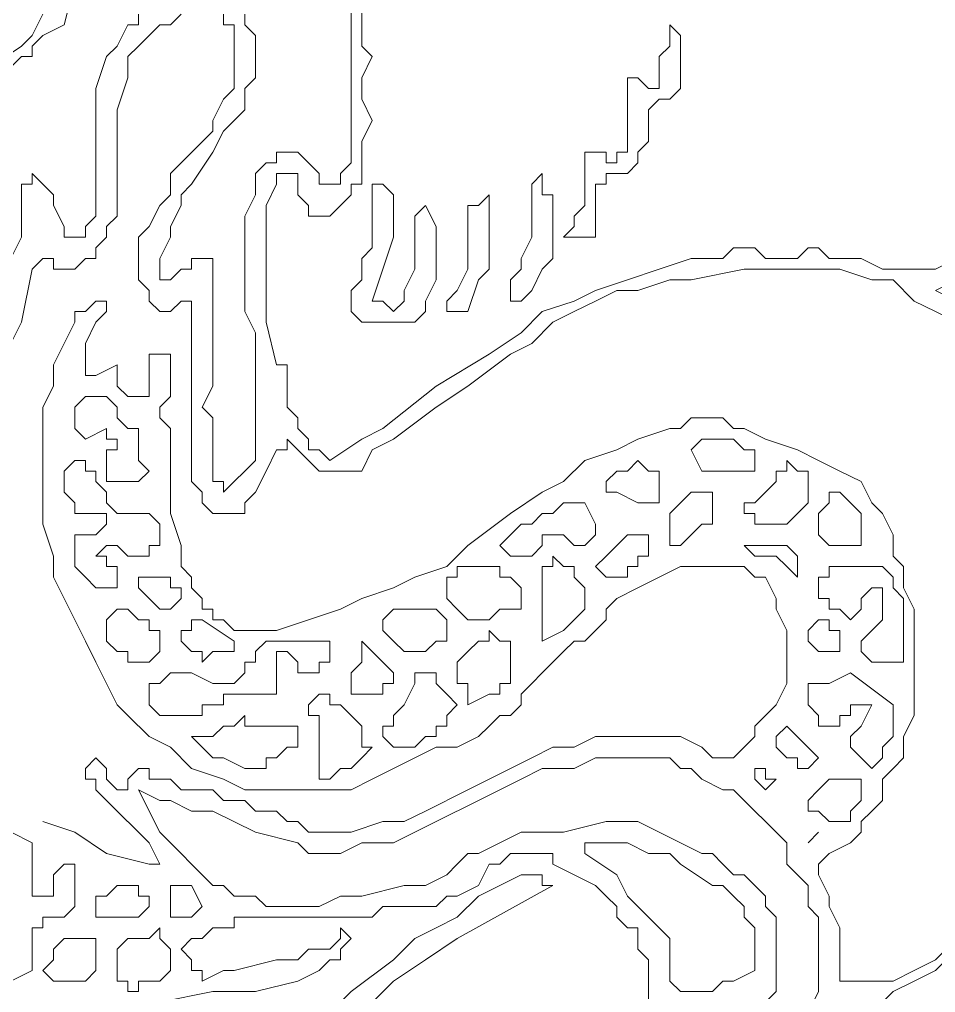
# Model space of a CAD drawing. Extents: x -66030 to 95157, y -13132 to 45879.
# Drawn here: x -13691.7 to -13355, y 14213.5 to 14571.2 of the extents above; entities that cross this region are included whole.
import ezdxf

# ---------------------------------------------------------------- set-up
doc = ezdxf.new("R2010")
doc.units = 0
doc.header["$LTSCALE"] = 100
doc.header["$MEASUREMENT"] = 0
doc.layers.get('0').update_dxf_attribs({"linetype": 'CONTINUOUS'})

msp = doc.modelspace()

# ---------------------------------------------------------------- linework, layer by layer
at = {"lineweight": 0}
for points in [[(-13671.34, 14584.86), (-13675.25, 14569.24), (-13683.06, 14565.33), (-13686.97, 14561.42), (-13686.97, 14557.52), (-13690.87, 14557.52), (-13694.78, 14553.61)], [(-13608.85, 14573.14), (-13608.85, 14569.24), (-13604.94, 14565.33), (-13604.94, 14565.33), (-13604.94, 14557.52), (-13604.94, 14549.71), (-13608.85, 14545.8), (-13608.85, 14537.99), (-13612.75, 14534.08), (-13616.66, 14530.18), (-13620.57, 14522.36), (-13628.38, 14510.65), (-13632.28, 14506.74), (-13632.28, 14502.83), (-13636.19, 14495.02), (-13636.19, 14491.12), (-13640.1, 14483.3), (-13640.1, 14475.49), (-13636.19, 14475.49), (-13636.19, 14475.49), (-13632.28, 14479.4), (-13628.38, 14479.4), (-13628.38, 14483.3), (-13624.47, 14483.3), (-13624.47, 14483.3), (-13620.57, 14483.3), (-13620.57, 14483.3), (-13620.57, 14483.3), (-13620.57, 14479.4), (-13620.57, 14475.49), (-13620.57, 14471.59), (-13620.57, 14463.77), (-13620.57, 14459.87), (-13620.57, 14455.96), (-13620.57, 14444.24), (-13620.57, 14436.43), (-13624.47, 14428.62), (-13620.57, 14424.71), (-13620.57, 14420.81), (-13620.57, 14413), (-13620.57, 14409.09), (-13620.57, 14405.18), (-13620.57, 14401.28), (-13616.66, 14401.28), (-13616.66, 14397.37), (-13616.66, 14397.37), (-13612.75, 14401.28), (-13608.85, 14405.18), (-13604.94, 14409.09), (-13604.94, 14413), (-13604.94, 14420.81), (-13604.94, 14424.71), (-13604.94, 14428.62), (-13604.94, 14432.53), (-13604.94, 14444.24), (-13604.94, 14455.96), (-13608.85, 14463.77), (-13608.85, 14471.59), (-13608.85, 14475.49), (-13608.85, 14487.21), (-13608.85, 14495.02), (-13608.85, 14498.93), (-13604.94, 14506.74), (-13604.94, 14510.65), (-13604.94, 14514.55), (-13601.04, 14518.46), (-13597.13, 14518.46), (-13597.13, 14522.36), (-13593.22, 14522.36), (-13593.22, 14522.36), (-13589.32, 14522.36), (-13589.32, 14522.36), (-13585.41, 14518.46), (-13585.41, 14518.46), (-13581.51, 14514.55), (-13581.51, 14510.65), (-13577.6, 14510.65), (-13577.6, 14510.65), (-13577.6, 14510.65), (-13573.69, 14510.65), (-13573.69, 14510.65), (-13573.69, 14514.55), (-13569.79, 14518.46), (-13569.79, 14530.18), (-13569.79, 14537.99), (-13569.79, 14557.52), (-13569.79, 14565.33), (-13569.79, 14577.05)], [(-13565.88, 14577.05), (-13565.88, 14565.33), (-13565.88, 14561.42), (-13561.98, 14557.52), (-13565.88, 14549.71), (-13565.88, 14541.89), (-13561.98, 14534.08), (-13565.88, 14526.27), (-13565.88, 14518.46), (-13565.88, 14514.55), (-13565.88, 14510.65), (-13569.79, 14510.65), (-13569.79, 14506.74), (-13573.69, 14502.83), (-13577.6, 14498.93), (-13577.6, 14498.93), (-13581.51, 14498.93), (-13581.51, 14498.93), (-13585.41, 14498.93), (-13585.41, 14502.83), (-13585.41, 14502.83), (-13589.32, 14506.74), (-13589.32, 14510.65), (-13589.32, 14510.65), (-13589.32, 14514.55), (-13593.22, 14514.55), (-13593.22, 14514.55), (-13597.13, 14514.55), (-13597.13, 14510.65), (-13601.04, 14502.83), (-13601.04, 14495.02), (-13601.04, 14487.21), (-13601.04, 14479.4), (-13601.04, 14467.68), (-13601.04, 14459.87), (-13597.13, 14444.24), (-13593.22, 14444.24), (-13593.22, 14436.43), (-13593.22, 14428.62), (-13589.32, 14424.71), (-13589.32, 14420.81), (-13585.41, 14416.9), (-13585.41, 14416.9), (-13585.41, 14413), (-13581.51, 14413), (-13577.6, 14409.09), (-13577.6, 14409.09), (-13565.88, 14416.9), (-13558.07, 14420.81), (-13538.54, 14436.43), (-13519.01, 14448.15), (-13507.29, 14455.96), (-13499.48, 14463.77), (-13487.76, 14467.68), (-13479.95, 14471.59), (-13468.23, 14475.49), (-13456.52, 14479.4), (-13444.8, 14483.3), (-13433.08, 14483.3), (-13429.17, 14487.21), (-13421.36, 14487.21), (-13417.46, 14483.3), (-13409.64, 14483.3), (-13405.74, 14483.3), (-13401.83, 14487.21), (-13397.93, 14487.21), (-13394.02, 14483.3), (-13390.11, 14483.3), (-13382.3, 14483.3), (-13374.49, 14479.4), (-13366.68, 14479.4), (-13366.68, 14479.4), (-13362.77, 14479.4), (-13358.87, 14479.4), (-13354.96, 14479.4), (-13339.34, 14487.21)], [(-13702.59, 14553.61), (-13690.87, 14561.42), (-13686.97, 14565.33), (-13683.06, 14573.14)], [(-13632.28, 14573.14), (-13636.19, 14569.24), (-13640.1, 14569.24), (-13640.1, 14569.24), (-13644, 14565.33), (-13644, 14565.33), (-13647.91, 14561.42), (-13651.81, 14557.52), (-13651.81, 14549.71), (-13655.72, 14537.99), (-13655.72, 14522.36), (-13655.72, 14514.55), (-13655.72, 14506.74), (-13655.72, 14502.83), (-13655.72, 14498.93), (-13659.63, 14495.02), (-13659.63, 14491.12), (-13663.53, 14487.21), (-13663.53, 14483.3), (-13667.44, 14483.3), (-13671.34, 14479.4), (-13675.25, 14479.4), (-13675.25, 14479.4), (-13679.16, 14479.4), (-13679.16, 14483.3), (-13683.06, 14483.3), (-13683.06, 14483.3), (-13683.06, 14483.3), (-13686.97, 14479.4), (-13690.87, 14459.87), (-13694.78, 14452.06)], [(-13694.78, 14483.3), (-13690.87, 14491.12), (-13690.87, 14498.93), (-13690.87, 14502.83), (-13690.87, 14510.65), (-13690.87, 14510.65), (-13686.97, 14510.65), (-13686.97, 14514.55), (-13683.06, 14510.65), (-13683.06, 14510.65), (-13679.16, 14506.74), (-13679.16, 14502.83), (-13675.25, 14495.02), (-13675.25, 14491.12), (-13671.34, 14491.12), (-13667.44, 14491.12), (-13667.44, 14495.02), (-13663.53, 14498.93), (-13663.53, 14502.83), (-13663.53, 14506.74), (-13663.53, 14506.74), (-13663.53, 14514.55), (-13663.53, 14522.36), (-13663.53, 14530.18), (-13663.53, 14537.99), (-13663.53, 14545.8), (-13659.63, 14557.52), (-13655.72, 14561.42), (-13651.81, 14569.24), (-13647.91, 14569.24), (-13647.91, 14573.14)], [(-13347.15, 14459.87), (-13354.96, 14463.77), (-13362.77, 14467.68), (-13370.58, 14475.49), (-13378.4, 14475.49), (-13390.11, 14479.4), (-13397.93, 14479.4), (-13405.74, 14479.4), (-13417.46, 14479.4), (-13425.27, 14479.4), (-13444.8, 14475.49), (-13452.61, 14475.49), (-13464.33, 14471.59), (-13472.14, 14471.59), (-13479.95, 14467.68), (-13487.76, 14463.77), (-13495.58, 14459.87), (-13503.39, 14452.06), (-13511.2, 14448.15), (-13526.82, 14436.43), (-13538.54, 14428.62), (-13554.16, 14416.9), (-13561.98, 14413), (-13565.88, 14405.18), (-13569.79, 14405.18), (-13573.69, 14405.18), (-13577.6, 14405.18), (-13581.51, 14405.18), (-13585.41, 14409.09), (-13585.41, 14409.09), (-13589.32, 14413), (-13589.32, 14413), (-13593.22, 14416.9), (-13593.22, 14416.9), (-13593.22, 14416.9), (-13593.22, 14413), (-13597.13, 14413), (-13597.13, 14413), (-13601.04, 14405.18), (-13604.94, 14397.37), (-13608.85, 14393.47), (-13608.85, 14393.47), (-13608.85, 14389.56), (-13612.75, 14389.56), (-13612.75, 14389.56), (-13616.66, 14389.56), (-13620.57, 14389.56), (-13624.47, 14393.47), (-13624.47, 14397.37), (-13628.38, 14401.28), (-13628.38, 14405.18), (-13628.38, 14413), (-13628.38, 14416.9), (-13628.38, 14424.71), (-13628.38, 14436.43), (-13628.38, 14448.15), (-13628.38, 14455.96), (-13628.38, 14467.68), (-13632.28, 14467.68), (-13632.28, 14467.68), (-13636.19, 14463.77), (-13640.1, 14463.77), (-13644, 14467.68), (-13644, 14467.68), (-13644, 14467.68), (-13644, 14471.59), (-13647.91, 14475.49), (-13647.91, 14475.49), (-13647.91, 14479.4), (-13647.91, 14483.3), (-13647.91, 14491.12), (-13644, 14495.02), (-13640.1, 14502.83), (-13636.19, 14506.74), (-13636.19, 14514.55), (-13632.28, 14518.46), (-13620.57, 14530.18), (-13620.57, 14534.08), (-13616.66, 14541.89), (-13612.75, 14545.8), (-13612.75, 14553.61), (-13612.75, 14557.52), (-13612.75, 14561.42), (-13612.75, 14565.33), (-13612.75, 14569.24), (-13612.75, 14569.24), (-13616.66, 14569.24), (-13616.66, 14573.14)], [(-13347.15, 14475.49), (-13354.96, 14471.59), (-13347.15, 14467.68)], [(-13683.06, 14276.29), (-13683.06, 14276.29), (-13671.34, 14272.38), (-13659.63, 14264.57), (-13644, 14260.66), (-13640.1, 14260.66), (-13644, 14268.48), (-13647.91, 14272.38), (-13655.72, 14280.19), (-13659.63, 14284.1), (-13663.53, 14288.01), (-13663.53, 14291.91), (-13667.44, 14291.91), (-13667.44, 14295.82), (-13663.53, 14299.72), (-13663.53, 14299.72), (-13659.63, 14295.82), (-13659.63, 14291.91), (-13655.72, 14288.01), (-13655.72, 14288.01), (-13655.72, 14288.01), (-13651.81, 14288.01), (-13651.81, 14288.01), (-13651.81, 14291.91), (-13651.81, 14291.91), (-13651.81, 14291.91), (-13647.91, 14295.82), (-13647.91, 14295.82), (-13644, 14295.82), (-13644, 14291.91), (-13636.19, 14291.91), (-13632.28, 14288.01), (-13620.57, 14288.01), (-13616.66, 14284.1), (-13608.85, 14284.1), (-13604.94, 14280.19), (-13601.04, 14280.19), (-13597.13, 14280.19), (-13593.22, 14276.29), (-13589.32, 14276.29), (-13585.41, 14272.38), (-13577.6, 14272.38), (-13569.79, 14272.38), (-13558.07, 14276.29), (-13550.26, 14276.29), (-13542.45, 14280.19), (-13526.82, 14288.01), (-13511.2, 14295.82), (-13503.39, 14299.72), (-13495.58, 14303.63), (-13487.76, 14303.63), (-13479.95, 14307.54), (-13472.14, 14307.54), (-13464.33, 14307.54), (-13456.52, 14307.54), (-13448.7, 14307.54), (-13440.89, 14303.63), (-13436.99, 14299.72), (-13433.08, 14299.72), (-13429.17, 14299.72), (-13429.17, 14299.72), (-13425.27, 14303.63), (-13425.27, 14303.63), (-13421.36, 14307.54), (-13421.36, 14311.44), (-13417.46, 14315.35), (-13413.55, 14319.25), (-13409.64, 14327.07), (-13409.64, 14330.97), (-13409.64, 14338.78), (-13409.64, 14346.6), (-13413.55, 14354.41), (-13413.55, 14358.31), (-13417.46, 14366.13), (-13421.36, 14366.13), (-13425.27, 14370.03), (-13429.17, 14370.03), (-13433.08, 14370.03), (-13436.99, 14370.03), (-13440.89, 14370.03), (-13444.8, 14370.03), (-13448.7, 14370.03), (-13456.52, 14366.13), (-13464.33, 14362.22), (-13472.14, 14358.31), (-13476.05, 14354.41), (-13476.05, 14350.5), (-13479.95, 14346.6), (-13479.95, 14346.6), (-13483.86, 14342.69), (-13487.76, 14342.69), (-13491.67, 14338.78), (-13495.58, 14334.88), (-13499.48, 14330.97), (-13503.39, 14327.07), (-13503.39, 14327.07), (-13507.29, 14323.16), (-13507.29, 14319.25), (-13511.2, 14315.35), (-13515.11, 14315.35), (-13519.01, 14311.44), (-13522.92, 14307.54), (-13530.73, 14303.63), (-13538.54, 14303.63), (-13554.16, 14295.82), (-13561.98, 14291.91), (-13569.79, 14288.01), (-13573.69, 14288.01), (-13577.6, 14288.01), (-13585.41, 14288.01), (-13589.32, 14288.01), (-13593.22, 14288.01), (-13597.13, 14288.01), (-13608.85, 14288.01), (-13616.66, 14291.91), (-13628.38, 14295.82), (-13636.19, 14303.63), (-13644, 14307.54), (-13651.81, 14315.35), (-13655.72, 14319.25), (-13659.63, 14327.07), (-13663.53, 14334.88), (-13667.44, 14342.69), (-13671.34, 14350.5), (-13675.25, 14358.31), (-13679.16, 14366.13), (-13679.16, 14373.94), (-13683.06, 14385.66), (-13683.06, 14393.47), (-13683.06, 14401.28), (-13683.06, 14409.09), (-13683.06, 14416.9), (-13683.06, 14428.62), (-13679.16, 14436.43), (-13679.16, 14440.34), (-13679.16, 14444.24), (-13675.25, 14452.06), (-13671.34, 14459.87), (-13671.34, 14459.87), (-13671.34, 14463.77), (-13667.44, 14463.77), (-13667.44, 14463.77), (-13663.53, 14467.68), (-13663.53, 14467.68), (-13659.63, 14467.68), (-13659.63, 14463.77), (-13663.53, 14459.87), (-13667.44, 14452.06), (-13667.44, 14448.15), (-13667.44, 14448.15), (-13667.44, 14444.24), (-13667.44, 14444.24), (-13667.44, 14440.34), (-13663.53, 14440.34), (-13655.72, 14444.24), (-13655.72, 14444.24), (-13655.72, 14440.34), (-13655.72, 14436.43), (-13655.72, 14436.43), (-13651.81, 14432.53), (-13651.81, 14432.53), (-13651.81, 14432.53), (-13647.91, 14432.53), (-13647.91, 14432.53), (-13644, 14432.53), (-13644, 14436.43), (-13644, 14440.34), (-13644, 14440.34), (-13644, 14444.24), (-13644, 14448.15), (-13644, 14448.15), (-13640.1, 14448.15), (-13640.1, 14448.15), (-13640.1, 14448.15), (-13636.19, 14448.15), (-13636.19, 14444.24), (-13636.19, 14444.24), (-13636.19, 14440.34), (-13636.19, 14436.43), (-13636.19, 14432.53), (-13640.1, 14428.62), (-13640.1, 14424.71), (-13636.19, 14420.81), (-13636.19, 14413), (-13636.19, 14409.09), (-13636.19, 14397.37), (-13636.19, 14389.56), (-13632.28, 14377.84), (-13632.28, 14370.03), (-13628.38, 14366.13), (-13628.38, 14362.22), (-13624.47, 14358.31), (-13624.47, 14354.41), (-13620.57, 14354.41), (-13620.57, 14350.5), (-13616.66, 14350.5), (-13612.75, 14346.6), (-13604.94, 14346.6), (-13601.04, 14346.6), (-13597.13, 14346.6), (-13585.41, 14350.5), (-13573.69, 14354.41), (-13565.88, 14358.31), (-13554.16, 14362.22), (-13546.35, 14366.13), (-13534.64, 14370.03), (-13526.82, 14377.84), (-13511.2, 14389.56), (-13499.48, 14397.37), (-13491.67, 14401.28), (-13483.86, 14409.09), (-13472.14, 14413), (-13464.33, 14416.9), (-13452.61, 14420.81), (-13448.7, 14420.81), (-13444.8, 14424.71), (-13436.99, 14424.71), (-13433.08, 14424.71), (-13429.17, 14420.81), (-13425.27, 14420.81), (-13417.46, 14416.9), (-13405.74, 14413), (-13397.93, 14409.09), (-13390.11, 14405.18), (-13382.3, 14401.28), (-13378.4, 14393.47), (-13374.49, 14389.56), (-13370.58, 14381.75), (-13370.58, 14373.94), (-13366.68, 14370.03), (-13366.68, 14362.22), (-13362.77, 14354.41), (-13362.77, 14346.6), (-13362.77, 14342.69), (-13362.77, 14334.88), (-13362.77, 14327.07), (-13362.77, 14319.25), (-13362.77, 14315.35), (-13366.68, 14307.54), (-13366.68, 14299.72), (-13370.58, 14295.82), (-13374.49, 14291.91), (-13374.49, 14284.1), (-13378.4, 14280.19), (-13382.3, 14276.29), (-13382.3, 14272.38), (-13386.21, 14268.48), (-13394.02, 14264.57), (-13397.93, 14260.66), (-13397.93, 14256.76), (-13397.93, 14256.76), (-13394.02, 14248.95), (-13394.02, 14245.04), (-13390.11, 14237.23), (-13390.11, 14233.32), (-13390.11, 14229.42), (-13390.11, 14225.51), (-13390.11, 14221.6), (-13390.11, 14217.7), (-13390.11, 14217.7), (-13386.21, 14217.7), (-13382.3, 14217.7), (-13378.4, 14217.7), (-13374.49, 14217.7), (-13370.58, 14217.7), (-13362.77, 14221.6), (-13354.96, 14225.51), (-13351.05, 14229.42)], [(-13417.46, 14209.89), (-13413.55, 14213.79), (-13413.55, 14217.7), (-13413.55, 14217.7), (-13413.55, 14217.7), (-13413.55, 14221.6), (-13413.55, 14225.51), (-13413.55, 14229.42), (-13413.55, 14233.32), (-13413.55, 14237.23), (-13413.55, 14241.13), (-13417.46, 14245.04), (-13417.46, 14248.95), (-13421.36, 14252.85), (-13425.27, 14256.76), (-13429.17, 14256.76), (-13433.08, 14260.66), (-13436.99, 14264.57), (-13440.89, 14264.57), (-13448.7, 14268.48), (-13456.52, 14272.38), (-13464.33, 14276.29), (-13476.05, 14276.29), (-13491.67, 14272.38), (-13499.48, 14272.38), (-13507.29, 14272.38), (-13515.11, 14268.48), (-13522.92, 14264.57), (-13526.82, 14264.57), (-13530.73, 14260.66), (-13534.64, 14256.76), (-13534.64, 14256.76), (-13542.45, 14252.85), (-13550.26, 14252.85), (-13565.88, 14248.95), (-13573.69, 14248.95), (-13581.51, 14245.04), (-13589.32, 14245.04), (-13593.22, 14245.04), (-13597.13, 14245.04), (-13601.04, 14245.04), (-13604.94, 14248.95), (-13608.85, 14248.95), (-13612.75, 14248.95), (-13616.66, 14252.85), (-13620.57, 14252.85), (-13624.47, 14256.76), (-13628.38, 14260.66), (-13632.28, 14264.57), (-13640.1, 14272.38), (-13647.91, 14288.01), (-13640.1, 14284.1), (-13636.19, 14284.1), (-13628.38, 14280.19), (-13620.57, 14280.19), (-13604.94, 14272.38), (-13589.32, 14268.48), (-13589.32, 14268.48), (-13585.41, 14264.57), (-13581.51, 14264.57), (-13573.69, 14264.57), (-13565.88, 14268.48), (-13554.16, 14268.48), (-13546.35, 14272.38), (-13538.54, 14276.29), (-13522.92, 14284.1), (-13507.29, 14291.91), (-13499.48, 14295.82), (-13487.76, 14295.82), (-13479.95, 14299.72), (-13472.14, 14299.72), (-13468.23, 14299.72), (-13464.33, 14299.72), (-13460.42, 14299.72), (-13452.61, 14299.72), (-13448.7, 14295.82), (-13444.8, 14295.82), (-13440.89, 14291.91), (-13433.08, 14288.01), (-13429.17, 14288.01), (-13425.27, 14284.1), (-13421.36, 14280.19), (-13417.46, 14276.29), (-13413.55, 14272.38), (-13409.64, 14268.48), (-13409.64, 14260.66), (-13405.74, 14256.76), (-13401.83, 14252.85), (-13401.83, 14245.04), (-13397.93, 14241.13), (-13397.93, 14237.23), (-13397.93, 14233.32), (-13397.93, 14229.42), (-13397.93, 14221.6), (-13397.93, 14213.79), (-13401.83, 14205.98)], [(-13702.59, 14276.29), (-13686.97, 14268.48), (-13686.97, 14264.57), (-13686.97, 14264.57), (-13686.97, 14260.66), (-13686.97, 14256.76), (-13686.97, 14256.76), (-13686.97, 14252.85), (-13686.97, 14248.95), (-13683.06, 14248.95), (-13683.06, 14248.95), (-13679.16, 14248.95), (-13679.16, 14248.95), (-13679.16, 14252.85), (-13679.16, 14256.76), (-13679.16, 14256.76), (-13679.16, 14256.76), (-13675.25, 14260.66), (-13675.25, 14260.66), (-13671.34, 14260.66), (-13671.34, 14256.76), (-13671.34, 14256.76), (-13671.34, 14248.95), (-13671.34, 14248.95), (-13671.34, 14245.04), (-13671.34, 14245.04), (-13675.25, 14241.13), (-13675.25, 14241.13), (-13679.16, 14241.13), (-13679.16, 14241.13), (-13683.06, 14241.13), (-13683.06, 14241.13), (-13683.06, 14237.23), (-13686.97, 14237.23), (-13686.97, 14233.32), (-13686.97, 14221.6), (-13694.78, 14217.7)], [(-13460.42, 14209.89), (-13460.42, 14213.79), (-13460.42, 14213.79), (-13460.42, 14217.7), (-13460.42, 14221.6), (-13460.42, 14225.51), (-13464.33, 14229.42), (-13464.33, 14237.23), (-13468.23, 14237.23), (-13472.14, 14241.13), (-13472.14, 14245.04), (-13476.05, 14248.95), (-13479.95, 14252.85), (-13487.76, 14256.76), (-13495.58, 14260.66), (-13495.58, 14264.57), (-13499.48, 14264.57), (-13503.39, 14264.57), (-13507.29, 14264.57), (-13511.2, 14264.57), (-13515.11, 14260.66), (-13519.01, 14260.66), (-13522.92, 14252.85), (-13530.73, 14248.95), (-13534.64, 14248.95), (-13538.54, 14245.04), (-13542.45, 14245.04), (-13546.35, 14245.04), (-13550.26, 14245.04), (-13554.16, 14245.04), (-13558.07, 14245.04), (-13561.98, 14241.13), (-13565.88, 14241.13), (-13565.88, 14241.13), (-13573.69, 14241.13), (-13581.51, 14241.13), (-13589.32, 14241.13), (-13597.13, 14241.13), (-13604.94, 14241.13), (-13608.85, 14241.13), (-13612.75, 14241.13), (-13612.75, 14237.23), (-13616.66, 14237.23), (-13620.57, 14237.23), (-13624.47, 14233.32), (-13628.38, 14233.32), (-13628.38, 14233.32), (-13628.38, 14233.32), (-13632.28, 14229.42), (-13632.28, 14229.42), (-13628.38, 14225.51), (-13628.38, 14221.6), (-13628.38, 14221.6), (-13628.38, 14221.6), (-13624.47, 14221.6), (-13624.47, 14217.7), (-13616.66, 14221.6), (-13612.75, 14221.6), (-13597.13, 14225.51), (-13589.32, 14225.51), (-13585.41, 14229.42), (-13577.6, 14229.42), (-13573.69, 14233.32), (-13573.69, 14237.23), (-13569.79, 14233.32), (-13569.79, 14233.32), (-13573.69, 14229.42), (-13573.69, 14225.51), (-13577.6, 14225.51), (-13581.51, 14221.6), (-13589.32, 14217.7), (-13604.94, 14213.79), (-13620.57, 14213.79), (-13640.1, 14209.89)], [(-13581.51, 14202.07), (-13569.79, 14213.79), (-13554.16, 14225.51), (-13546.35, 14233.32), (-13538.54, 14237.23), (-13530.73, 14241.13), (-13522.92, 14248.95), (-13515.11, 14252.85), (-13507.29, 14256.76), (-13503.39, 14256.76), (-13503.39, 14256.76), (-13499.48, 14256.76), (-13499.48, 14256.76), (-13499.48, 14252.85), (-13495.58, 14252.85), (-13530.73, 14233.32), (-13542.45, 14225.51), (-13554.16, 14217.7), (-13565.88, 14205.98)], [(-13351.05, 14225.51), (-13354.96, 14221.6), (-13362.77, 14217.7), (-13370.58, 14213.79), (-13374.49, 14209.89)]]:
    msp.add_lwpolyline(points, dxfattribs=at)
for points in [[(-13472.14, 14522.36), (-13468.23, 14522.36), (-13468.23, 14526.27), (-13468.23, 14526.27), (-13468.23, 14530.18), (-13468.23, 14534.08), (-13468.23, 14537.99), (-13468.23, 14541.89), (-13468.23, 14545.8), (-13468.23, 14545.8), (-13468.23, 14549.71), (-13464.33, 14549.71), (-13464.33, 14549.71), (-13460.42, 14545.8), (-13456.52, 14545.8), (-13456.52, 14545.8), (-13456.52, 14549.71), (-13456.52, 14553.61), (-13456.52, 14557.52), (-13456.52, 14557.52), (-13452.61, 14561.42), (-13452.61, 14565.33), (-13452.61, 14565.33), (-13452.61, 14569.24), (-13448.7, 14565.33), (-13448.7, 14565.33), (-13448.7, 14565.33), (-13448.7, 14561.42), (-13448.7, 14557.52), (-13448.7, 14553.61), (-13448.7, 14549.71), (-13448.7, 14545.8), (-13448.7, 14545.8), (-13452.61, 14541.89), (-13452.61, 14541.89), (-13452.61, 14541.89), (-13456.52, 14541.89), (-13460.42, 14537.99), (-13460.42, 14530.18), (-13460.42, 14526.27), (-13464.33, 14522.36), (-13464.33, 14518.46), (-13464.33, 14518.46), (-13468.23, 14514.55), (-13468.23, 14514.55), (-13472.14, 14514.55), (-13472.14, 14514.55), (-13476.05, 14514.55), (-13476.05, 14510.65), (-13476.05, 14510.65), (-13479.95, 14510.65), (-13479.95, 14506.74), (-13479.95, 14502.83), (-13479.95, 14498.93), (-13479.95, 14495.02), (-13479.95, 14491.12), (-13483.86, 14491.12), (-13483.86, 14491.12), (-13483.86, 14491.12), (-13487.76, 14491.12), (-13491.67, 14491.12), (-13487.76, 14495.02), (-13487.76, 14498.93), (-13483.86, 14502.83), (-13483.86, 14506.74), (-13483.86, 14514.55), (-13483.86, 14518.46), (-13483.86, 14522.36), (-13479.95, 14522.36), (-13479.95, 14522.36), (-13476.05, 14522.36), (-13476.05, 14518.46), (-13472.14, 14518.46), (-13472.14, 14518.46), (-13472.14, 14522.36)], [(-13499.48, 14514.55), (-13499.48, 14510.65), (-13499.48, 14506.74), (-13495.58, 14506.74), (-13495.58, 14502.83), (-13495.58, 14498.93), (-13495.58, 14491.12), (-13495.58, 14483.3), (-13499.48, 14479.4), (-13503.39, 14471.59), (-13507.29, 14467.68), (-13507.29, 14467.68), (-13507.29, 14467.68), (-13511.2, 14467.68), (-13511.2, 14471.59), (-13511.2, 14475.49), (-13507.29, 14479.4), (-13507.29, 14483.3), (-13503.39, 14491.12), (-13503.39, 14495.02), (-13503.39, 14498.93), (-13503.39, 14506.74), (-13503.39, 14510.65), (-13499.48, 14514.55)], [(-13558.07, 14510.65), (-13554.16, 14506.74), (-13554.16, 14498.93), (-13554.16, 14495.02), (-13554.16, 14491.12), (-13558.07, 14479.4), (-13561.98, 14467.68), (-13558.07, 14467.68), (-13558.07, 14467.68), (-13554.16, 14463.77), (-13554.16, 14463.77), (-13550.26, 14467.68), (-13550.26, 14471.59), (-13546.35, 14479.4), (-13546.35, 14483.3), (-13546.35, 14491.12), (-13546.35, 14498.93), (-13542.45, 14502.83), (-13542.45, 14502.83), (-13542.45, 14502.83), (-13542.45, 14502.83), (-13538.54, 14495.02), (-13538.54, 14491.12), (-13538.54, 14483.3), (-13538.54, 14479.4), (-13538.54, 14475.49), (-13542.45, 14467.68), (-13542.45, 14463.77), (-13546.35, 14459.87), (-13550.26, 14459.87), (-13558.07, 14459.87), (-13561.98, 14459.87), (-13565.88, 14459.87), (-13569.79, 14463.77), (-13569.79, 14467.68), (-13569.79, 14471.59), (-13565.88, 14475.49), (-13565.88, 14483.3), (-13561.98, 14487.21), (-13561.98, 14491.12), (-13561.98, 14495.02), (-13561.98, 14495.02), (-13561.98, 14502.83), (-13561.98, 14506.74), (-13561.98, 14506.74), (-13561.98, 14506.74), (-13561.98, 14510.65), (-13558.07, 14510.65), (-13558.07, 14510.65)], [(-13519.01, 14506.74), (-13519.01, 14498.93), (-13519.01, 14495.02), (-13519.01, 14491.12), (-13519.01, 14483.3), (-13519.01, 14479.4), (-13522.92, 14475.49), (-13526.82, 14463.77), (-13526.82, 14463.77), (-13530.73, 14463.77), (-13534.64, 14463.77), (-13534.64, 14467.68), (-13534.64, 14467.68), (-13534.64, 14467.68), (-13530.73, 14471.59), (-13526.82, 14479.4), (-13526.82, 14483.3), (-13526.82, 14487.21), (-13526.82, 14487.21), (-13526.82, 14491.12), (-13526.82, 14491.12), (-13526.82, 14498.93), (-13526.82, 14502.83), (-13522.92, 14502.83), (-13522.92, 14502.83), (-13522.92, 14502.83), (-13519.01, 14506.74)], [(-13659.63, 14432.53), (-13655.72, 14428.62), (-13655.72, 14424.71), (-13651.81, 14420.81), (-13647.91, 14420.81), (-13647.91, 14416.9), (-13647.91, 14416.9), (-13647.91, 14409.09), (-13644, 14405.18), (-13644, 14405.18), (-13647.91, 14401.28), (-13647.91, 14401.28), (-13651.81, 14401.28), (-13655.72, 14401.28), (-13655.72, 14401.28), (-13659.63, 14401.28), (-13659.63, 14405.18), (-13659.63, 14405.18), (-13659.63, 14409.09), (-13659.63, 14409.09), (-13659.63, 14413), (-13655.72, 14413), (-13655.72, 14416.9), (-13659.63, 14416.9), (-13659.63, 14420.81), (-13659.63, 14420.81), (-13667.44, 14416.9), (-13671.34, 14420.81), (-13671.34, 14420.81), (-13671.34, 14424.71), (-13671.34, 14428.62), (-13671.34, 14428.62), (-13667.44, 14432.53), (-13667.44, 14432.53), (-13667.44, 14432.53), (-13663.53, 14432.53), (-13663.53, 14432.53), (-13659.63, 14432.53), (-13659.63, 14432.53)], [(-13425.27, 14413), (-13421.36, 14413), (-13421.36, 14413), (-13421.36, 14409.09), (-13421.36, 14409.09), (-13421.36, 14405.18), (-13425.27, 14405.18), (-13425.27, 14405.18), (-13429.17, 14405.18), (-13433.08, 14405.18), (-13440.89, 14405.18), (-13444.8, 14413), (-13444.8, 14413), (-13440.89, 14416.9), (-13440.89, 14416.9), (-13436.99, 14416.9), (-13436.99, 14416.9), (-13433.08, 14416.9), (-13429.17, 14416.9), (-13425.27, 14413)], [(-13655.72, 14389.56), (-13655.72, 14389.56), (-13651.81, 14389.56), (-13647.91, 14389.56), (-13644, 14389.56), (-13644, 14389.56), (-13640.1, 14385.66), (-13640.1, 14381.75), (-13640.1, 14381.75), (-13640.1, 14377.84), (-13640.1, 14377.84), (-13644, 14377.84), (-13644, 14373.94), (-13647.91, 14373.94), (-13647.91, 14373.94), (-13651.81, 14373.94), (-13655.72, 14377.84), (-13655.72, 14377.84), (-13655.72, 14377.84), (-13659.63, 14377.84), (-13659.63, 14377.84), (-13663.53, 14373.94), (-13663.53, 14373.94), (-13663.53, 14373.94), (-13659.63, 14373.94), (-13659.63, 14370.03), (-13655.72, 14370.03), (-13655.72, 14366.13), (-13655.72, 14366.13), (-13655.72, 14366.13), (-13655.72, 14366.13), (-13655.72, 14362.22), (-13655.72, 14362.22), (-13659.63, 14362.22), (-13663.53, 14362.22), (-13663.53, 14362.22), (-13663.53, 14362.22), (-13667.44, 14366.13), (-13667.44, 14366.13), (-13671.34, 14370.03), (-13671.34, 14373.94), (-13671.34, 14377.84), (-13671.34, 14377.84), (-13671.34, 14377.84), (-13671.34, 14381.75), (-13667.44, 14381.75), (-13667.44, 14381.75), (-13663.53, 14381.75), (-13663.53, 14381.75), (-13663.53, 14381.75), (-13659.63, 14385.66), (-13659.63, 14385.66), (-13659.63, 14385.66), (-13659.63, 14389.56), (-13659.63, 14389.56), (-13663.53, 14389.56), (-13667.44, 14389.56), (-13671.34, 14389.56), (-13671.34, 14389.56), (-13671.34, 14393.47), (-13671.34, 14393.47), (-13675.25, 14397.37), (-13675.25, 14397.37), (-13675.25, 14401.28), (-13675.25, 14405.18), (-13675.25, 14405.18), (-13671.34, 14409.09), (-13671.34, 14409.09), (-13667.44, 14409.09), (-13667.44, 14405.18), (-13663.53, 14405.18), (-13663.53, 14401.28), (-13659.63, 14397.37), (-13659.63, 14393.47), (-13655.72, 14389.56)], [(-13464.33, 14409.09), (-13460.42, 14405.18), (-13456.52, 14405.18), (-13456.52, 14405.18), (-13456.52, 14401.28), (-13456.52, 14401.28), (-13456.52, 14397.37), (-13456.52, 14397.37), (-13456.52, 14393.47), (-13456.52, 14393.47), (-13456.52, 14393.47), (-13460.42, 14393.47), (-13460.42, 14393.47), (-13464.33, 14393.47), (-13472.14, 14397.37), (-13472.14, 14397.37), (-13476.05, 14397.37), (-13476.05, 14401.28), (-13476.05, 14401.28), (-13472.14, 14405.18), (-13472.14, 14405.18), (-13468.23, 14405.18), (-13464.33, 14409.09)], [(-13401.83, 14405.18), (-13401.83, 14401.28), (-13401.83, 14393.47), (-13401.83, 14393.47), (-13405.74, 14389.56), (-13405.74, 14389.56), (-13409.64, 14385.66), (-13409.64, 14385.66), (-13413.55, 14385.66), (-13417.46, 14385.66), (-13417.46, 14385.66), (-13421.36, 14385.66), (-13421.36, 14389.56), (-13425.27, 14389.56), (-13425.27, 14393.47), (-13425.27, 14393.47), (-13421.36, 14393.47), (-13421.36, 14393.47), (-13417.46, 14397.37), (-13417.46, 14397.37), (-13413.55, 14401.28), (-13413.55, 14405.18), (-13409.64, 14405.18), (-13409.64, 14405.18), (-13409.64, 14409.09), (-13405.74, 14405.18), (-13405.74, 14405.18), (-13401.83, 14405.18)], [(-13444.8, 14397.37), (-13440.89, 14397.37), (-13440.89, 14397.37), (-13436.99, 14397.37), (-13436.99, 14393.47), (-13436.99, 14389.56), (-13436.99, 14385.66), (-13440.89, 14385.66), (-13444.8, 14381.75), (-13444.8, 14381.75), (-13448.7, 14377.84), (-13448.7, 14377.84), (-13452.61, 14377.84), (-13452.61, 14381.75), (-13452.61, 14385.66), (-13452.61, 14385.66), (-13452.61, 14389.56), (-13448.7, 14393.47), (-13444.8, 14397.37), (-13444.8, 14397.37)], [(-13386.21, 14393.47), (-13386.21, 14393.47), (-13386.21, 14393.47), (-13382.3, 14389.56), (-13382.3, 14389.56), (-13382.3, 14385.66), (-13382.3, 14381.75), (-13382.3, 14381.75), (-13382.3, 14377.84), (-13382.3, 14377.84), (-13386.21, 14377.84), (-13386.21, 14377.84), (-13390.11, 14377.84), (-13394.02, 14377.84), (-13394.02, 14377.84), (-13394.02, 14377.84), (-13397.93, 14381.75), (-13397.93, 14381.75), (-13397.93, 14385.66), (-13397.93, 14385.66), (-13397.93, 14389.56), (-13394.02, 14393.47), (-13394.02, 14397.37), (-13394.02, 14397.37), (-13390.11, 14397.37), (-13390.11, 14397.37), (-13386.21, 14393.47)], [(-13483.86, 14393.47), (-13479.95, 14385.66), (-13479.95, 14381.75), (-13479.95, 14381.75), (-13479.95, 14381.75), (-13483.86, 14377.84), (-13487.76, 14377.84), (-13491.67, 14381.75), (-13495.58, 14381.75), (-13499.48, 14381.75), (-13499.48, 14377.84), (-13499.48, 14377.84), (-13503.39, 14373.94), (-13503.39, 14373.94), (-13503.39, 14373.94), (-13507.29, 14373.94), (-13507.29, 14373.94), (-13511.2, 14373.94), (-13515.11, 14377.84), (-13511.2, 14381.75), (-13507.29, 14385.66), (-13503.39, 14385.66), (-13499.48, 14389.56), (-13495.58, 14389.56), (-13491.67, 14393.47), (-13487.76, 14393.47), (-13483.86, 14393.47)], [(-13464.33, 14381.75), (-13460.42, 14381.75), (-13460.42, 14377.84), (-13460.42, 14377.84), (-13460.42, 14373.94), (-13460.42, 14373.94), (-13464.33, 14373.94), (-13464.33, 14370.03), (-13468.23, 14370.03), (-13468.23, 14366.13), (-13472.14, 14366.13), (-13472.14, 14366.13), (-13476.05, 14366.13), (-13476.05, 14366.13), (-13476.05, 14366.13), (-13476.05, 14366.13), (-13479.95, 14370.03), (-13476.05, 14373.94), (-13472.14, 14377.84), (-13468.23, 14381.75), (-13468.23, 14381.75), (-13464.33, 14381.75), (-13464.33, 14381.75)], [(-13405.74, 14373.94), (-13405.74, 14373.94), (-13405.74, 14370.03), (-13405.74, 14370.03), (-13405.74, 14366.13), (-13409.64, 14370.03), (-13413.55, 14373.94), (-13421.36, 14373.94), (-13425.27, 14377.84), (-13421.36, 14377.84), (-13421.36, 14377.84), (-13417.46, 14377.84), (-13417.46, 14377.84), (-13409.64, 14377.84), (-13405.74, 14373.94)], [(-13487.76, 14366.13), (-13483.86, 14362.22), (-13483.86, 14362.22), (-13483.86, 14358.31), (-13483.86, 14358.31), (-13483.86, 14354.41), (-13487.76, 14350.5), (-13491.67, 14346.6), (-13491.67, 14346.6), (-13499.48, 14342.69), (-13499.48, 14342.69), (-13499.48, 14346.6), (-13499.48, 14346.6), (-13499.48, 14350.5), (-13499.48, 14354.41), (-13499.48, 14362.22), (-13499.48, 14366.13), (-13499.48, 14370.03), (-13495.58, 14370.03), (-13495.58, 14373.94), (-13495.58, 14373.94), (-13491.67, 14370.03), (-13491.67, 14370.03), (-13487.76, 14370.03), (-13487.76, 14366.13)], [(-13519.01, 14370.03), (-13515.11, 14370.03), (-13515.11, 14366.13), (-13511.2, 14366.13), (-13507.29, 14362.22), (-13507.29, 14358.31), (-13507.29, 14358.31), (-13507.29, 14358.31), (-13507.29, 14354.41), (-13507.29, 14354.41), (-13511.2, 14354.41), (-13511.2, 14354.41), (-13515.11, 14354.41), (-13519.01, 14350.5), (-13522.92, 14350.5), (-13522.92, 14350.5), (-13526.82, 14350.5), (-13530.73, 14354.41), (-13530.73, 14354.41), (-13530.73, 14354.41), (-13534.64, 14358.31), (-13534.64, 14362.22), (-13534.64, 14366.13), (-13530.73, 14366.13), (-13530.73, 14370.03), (-13526.82, 14370.03), (-13522.92, 14370.03), (-13519.01, 14370.03)], [(-13374.49, 14370.03), (-13374.49, 14370.03), (-13374.49, 14370.03), (-13370.58, 14366.13), (-13370.58, 14362.22), (-13366.68, 14358.31), (-13366.68, 14350.5), (-13366.68, 14342.69), (-13366.68, 14338.78), (-13366.68, 14338.78), (-13366.68, 14334.88), (-13370.58, 14334.88), (-13374.49, 14334.88), (-13374.49, 14334.88), (-13378.4, 14334.88), (-13378.4, 14334.88), (-13378.4, 14334.88), (-13382.3, 14338.78), (-13382.3, 14338.78), (-13382.3, 14338.78), (-13382.3, 14342.69), (-13382.3, 14342.69), (-13378.4, 14346.6), (-13378.4, 14346.6), (-13374.49, 14350.5), (-13374.49, 14354.41), (-13374.49, 14358.31), (-13374.49, 14358.31), (-13374.49, 14362.22), (-13378.4, 14362.22), (-13378.4, 14362.22), (-13378.4, 14362.22), (-13382.3, 14358.31), (-13382.3, 14358.31), (-13382.3, 14358.31), (-13382.3, 14354.41), (-13382.3, 14354.41), (-13382.3, 14354.41), (-13386.21, 14350.5), (-13390.11, 14354.41), (-13390.11, 14354.41), (-13394.02, 14354.41), (-13394.02, 14358.31), (-13394.02, 14358.31), (-13397.93, 14358.31), (-13397.93, 14362.22), (-13397.93, 14362.22), (-13397.93, 14366.13), (-13397.93, 14366.13), (-13394.02, 14366.13), (-13394.02, 14370.03), (-13390.11, 14370.03), (-13382.3, 14370.03), (-13378.4, 14370.03), (-13374.49, 14370.03)], [(-13640.1, 14366.13), (-13636.19, 14366.13), (-13636.19, 14362.22), (-13632.28, 14362.22), (-13632.28, 14358.31), (-13636.19, 14354.41), (-13636.19, 14354.41), (-13640.1, 14354.41), (-13640.1, 14354.41), (-13640.1, 14354.41), (-13644, 14358.31), (-13644, 14358.31), (-13644, 14358.31), (-13647.91, 14362.22), (-13647.91, 14366.13), (-13644, 14366.13), (-13640.1, 14366.13), (-13640.1, 14366.13)], [(-13640.1, 14342.69), (-13640.1, 14342.69), (-13640.1, 14338.78), (-13640.1, 14338.78), (-13644, 14334.88), (-13644, 14334.88), (-13647.91, 14334.88), (-13651.81, 14334.88), (-13651.81, 14338.78), (-13655.72, 14338.78), (-13655.72, 14338.78), (-13659.63, 14342.69), (-13659.63, 14342.69), (-13659.63, 14346.6), (-13659.63, 14350.5), (-13659.63, 14350.5), (-13659.63, 14350.5), (-13655.72, 14354.41), (-13655.72, 14354.41), (-13655.72, 14354.41), (-13651.81, 14354.41), (-13647.91, 14350.5), (-13644, 14350.5), (-13644, 14346.6), (-13640.1, 14346.6), (-13640.1, 14346.6), (-13640.1, 14342.69)], [(-13538.54, 14354.41), (-13538.54, 14354.41), (-13538.54, 14354.41), (-13534.64, 14350.5), (-13534.64, 14350.5), (-13534.64, 14346.6), (-13534.64, 14342.69), (-13534.64, 14342.69), (-13538.54, 14342.69), (-13538.54, 14342.69), (-13542.45, 14338.78), (-13546.35, 14338.78), (-13550.26, 14338.78), (-13550.26, 14338.78), (-13554.16, 14342.69), (-13554.16, 14342.69), (-13558.07, 14346.6), (-13558.07, 14350.5), (-13558.07, 14350.5), (-13554.16, 14354.41), (-13550.26, 14354.41), (-13550.26, 14354.41), (-13546.35, 14354.41), (-13546.35, 14354.41), (-13542.45, 14354.41), (-13538.54, 14354.41)], [(-13624.47, 14350.5), (-13612.75, 14342.69), (-13612.75, 14338.78), (-13612.75, 14338.78), (-13616.66, 14338.78), (-13616.66, 14338.78), (-13620.57, 14338.78), (-13624.47, 14334.88), (-13624.47, 14338.78), (-13624.47, 14338.78), (-13628.38, 14338.78), (-13632.28, 14342.69), (-13632.28, 14342.69), (-13632.28, 14342.69), (-13632.28, 14346.6), (-13628.38, 14346.6), (-13628.38, 14346.6), (-13628.38, 14350.5), (-13624.47, 14350.5), (-13624.47, 14350.5)], [(-13394.02, 14346.6), (-13390.11, 14346.6), (-13390.11, 14342.69), (-13390.11, 14342.69), (-13390.11, 14342.69), (-13390.11, 14338.78), (-13390.11, 14338.78), (-13394.02, 14338.78), (-13394.02, 14338.78), (-13397.93, 14338.78), (-13397.93, 14338.78), (-13397.93, 14338.78), (-13397.93, 14338.78), (-13401.83, 14342.69), (-13401.83, 14342.69), (-13401.83, 14346.6), (-13397.93, 14350.5), (-13397.93, 14350.5), (-13397.93, 14350.5), (-13397.93, 14350.5), (-13394.02, 14350.5), (-13394.02, 14346.6), (-13394.02, 14346.6)], [(-13515.11, 14342.69), (-13511.2, 14342.69), (-13511.2, 14338.78), (-13511.2, 14338.78), (-13511.2, 14334.88), (-13511.2, 14330.97), (-13511.2, 14327.07), (-13515.11, 14327.07), (-13515.11, 14323.16), (-13519.01, 14323.16), (-13526.82, 14319.25), (-13526.82, 14323.16), (-13526.82, 14323.16), (-13526.82, 14327.07), (-13530.73, 14327.07), (-13530.73, 14330.97), (-13530.73, 14330.97), (-13530.73, 14334.88), (-13526.82, 14338.78), (-13522.92, 14342.69), (-13522.92, 14342.69), (-13519.01, 14342.69), (-13519.01, 14346.6), (-13519.01, 14346.6), (-13515.11, 14342.69), (-13515.11, 14342.69), (-13515.11, 14342.69)], [(-13608.85, 14330.97), (-13608.85, 14334.88), (-13604.94, 14334.88), (-13604.94, 14338.78), (-13604.94, 14338.78), (-13604.94, 14338.78), (-13601.04, 14342.69), (-13597.13, 14342.69), (-13593.22, 14342.69), (-13589.32, 14342.69), (-13581.51, 14342.69), (-13581.51, 14342.69), (-13577.6, 14342.69), (-13577.6, 14342.69), (-13577.6, 14342.69), (-13577.6, 14338.78), (-13577.6, 14338.78), (-13577.6, 14338.78), (-13577.6, 14334.88), (-13577.6, 14334.88), (-13581.51, 14334.88), (-13581.51, 14330.97), (-13585.41, 14330.97), (-13585.41, 14330.97), (-13589.32, 14330.97), (-13589.32, 14334.88), (-13589.32, 14334.88), (-13593.22, 14338.78), (-13593.22, 14338.78), (-13597.13, 14338.78), (-13597.13, 14334.88), (-13597.13, 14330.97), (-13597.13, 14330.97), (-13597.13, 14327.07), (-13597.13, 14327.07), (-13597.13, 14323.16), (-13597.13, 14323.16), (-13597.13, 14323.16), (-13601.04, 14323.16), (-13604.94, 14323.16), (-13608.85, 14323.16), (-13612.75, 14323.16), (-13616.66, 14323.16), (-13616.66, 14323.16), (-13616.66, 14319.25), (-13616.66, 14319.25), (-13620.57, 14319.25), (-13624.47, 14319.25), (-13624.47, 14315.35), (-13632.28, 14315.35), (-13636.19, 14315.35), (-13640.1, 14315.35), (-13640.1, 14315.35), (-13644, 14319.25), (-13644, 14323.16), (-13644, 14323.16), (-13644, 14327.07), (-13640.1, 14327.07), (-13640.1, 14327.07), (-13636.19, 14330.97), (-13632.28, 14330.97), (-13632.28, 14330.97), (-13628.38, 14330.97), (-13620.57, 14327.07), (-13616.66, 14327.07), (-13616.66, 14327.07), (-13612.75, 14327.07), (-13608.85, 14330.97), (-13608.85, 14330.97)], [(-13565.88, 14342.69), (-13561.98, 14338.78), (-13558.07, 14334.88), (-13558.07, 14334.88), (-13554.16, 14330.97), (-13554.16, 14330.97), (-13554.16, 14327.07), (-13558.07, 14327.07), (-13558.07, 14323.16), (-13558.07, 14323.16), (-13561.98, 14323.16), (-13561.98, 14323.16), (-13561.98, 14323.16), (-13565.88, 14323.16), (-13565.88, 14323.16), (-13565.88, 14323.16), (-13569.79, 14323.16), (-13569.79, 14327.07), (-13569.79, 14327.07), (-13569.79, 14330.97), (-13565.88, 14334.88), (-13565.88, 14342.69)], [(-13530.73, 14319.25), (-13534.64, 14315.35), (-13534.64, 14311.44), (-13538.54, 14311.44), (-13538.54, 14307.54), (-13542.45, 14307.54), (-13546.35, 14303.63), (-13554.16, 14303.63), (-13554.16, 14303.63), (-13558.07, 14307.54), (-13558.07, 14307.54), (-13558.07, 14311.44), (-13554.16, 14311.44), (-13554.16, 14315.35), (-13550.26, 14319.25), (-13550.26, 14319.25), (-13546.35, 14327.07), (-13546.35, 14330.97), (-13542.45, 14330.97), (-13542.45, 14330.97), (-13538.54, 14330.97), (-13538.54, 14327.07), (-13534.64, 14323.16), (-13530.73, 14319.25)], [(-13386.21, 14330.97), (-13370.58, 14319.25), (-13370.58, 14315.35), (-13370.58, 14315.35), (-13370.58, 14307.54), (-13374.49, 14303.63), (-13374.49, 14303.63), (-13374.49, 14299.72), (-13378.4, 14295.82), (-13386.21, 14303.63), (-13386.21, 14307.54), (-13382.3, 14311.44), (-13378.4, 14319.25), (-13382.3, 14319.25), (-13382.3, 14319.25), (-13386.21, 14319.25), (-13386.21, 14315.35), (-13390.11, 14315.35), (-13390.11, 14311.44), (-13394.02, 14311.44), (-13394.02, 14311.44), (-13394.02, 14311.44), (-13394.02, 14311.44), (-13397.93, 14311.44), (-13397.93, 14315.35), (-13401.83, 14319.25), (-13401.83, 14319.25), (-13401.83, 14323.16), (-13401.83, 14323.16), (-13401.83, 14327.07), (-13394.02, 14327.07), (-13386.21, 14330.97)], [(-13573.69, 14319.25), (-13569.79, 14315.35), (-13565.88, 14311.44), (-13565.88, 14307.54), (-13565.88, 14303.63), (-13561.98, 14303.63), (-13565.88, 14299.72), (-13565.88, 14299.72), (-13569.79, 14295.82), (-13573.69, 14295.82), (-13573.69, 14295.82), (-13577.6, 14291.91), (-13581.51, 14291.91), (-13581.51, 14291.91), (-13581.51, 14299.72), (-13581.51, 14307.54), (-13581.51, 14311.44), (-13581.51, 14315.35), (-13585.41, 14315.35), (-13585.41, 14319.25), (-13585.41, 14319.25), (-13581.51, 14323.16), (-13581.51, 14323.16), (-13577.6, 14323.16), (-13577.6, 14319.25), (-13573.69, 14319.25)], [(-13608.85, 14315.35), (-13608.85, 14311.44), (-13604.94, 14311.44), (-13601.04, 14311.44), (-13597.13, 14311.44), (-13597.13, 14311.44), (-13593.22, 14311.44), (-13589.32, 14311.44), (-13589.32, 14311.44), (-13589.32, 14311.44), (-13589.32, 14307.54), (-13589.32, 14307.54), (-13589.32, 14303.63), (-13589.32, 14303.63), (-13593.22, 14303.63), (-13593.22, 14303.63), (-13597.13, 14299.72), (-13601.04, 14299.72), (-13601.04, 14295.82), (-13604.94, 14295.82), (-13604.94, 14295.82), (-13604.94, 14295.82), (-13608.85, 14295.82), (-13608.85, 14295.82), (-13616.66, 14299.72), (-13620.57, 14299.72), (-13624.47, 14303.63), (-13628.38, 14307.54), (-13624.47, 14307.54), (-13620.57, 14307.54), (-13616.66, 14311.44), (-13616.66, 14311.44), (-13612.75, 14311.44), (-13612.75, 14311.44), (-13608.85, 14315.35)], [(-13397.93, 14299.72), (-13397.93, 14299.72), (-13401.83, 14295.82), (-13401.83, 14295.82), (-13405.74, 14295.82), (-13405.74, 14295.82), (-13405.74, 14295.82), (-13405.74, 14299.72), (-13409.64, 14299.72), (-13409.64, 14299.72), (-13413.55, 14303.63), (-13413.55, 14303.63), (-13413.55, 14307.54), (-13409.64, 14311.44), (-13397.93, 14299.72)], [(-13421.36, 14295.82), (-13417.46, 14295.82), (-13417.46, 14291.91), (-13417.46, 14291.91), (-13413.55, 14291.91), (-13417.46, 14288.01), (-13417.46, 14288.01), (-13421.36, 14291.91), (-13421.36, 14291.91), (-13421.36, 14291.91), (-13421.36, 14291.91), (-13421.36, 14295.82)], [(-13386.21, 14291.91), (-13382.3, 14291.91), (-13382.3, 14288.01), (-13382.3, 14288.01), (-13382.3, 14288.01), (-13382.3, 14284.1), (-13382.3, 14284.1), (-13386.21, 14280.19), (-13386.21, 14280.19), (-13386.21, 14276.29), (-13390.11, 14276.29), (-13390.11, 14276.29), (-13394.02, 14276.29), (-13397.93, 14280.19), (-13401.83, 14280.19), (-13401.83, 14284.1), (-13401.83, 14284.1), (-13397.93, 14288.01), (-13397.93, 14288.01), (-13394.02, 14291.91), (-13390.11, 14291.91), (-13386.21, 14291.91), (-13386.21, 14291.91)], [(-13397.93, 14272.38), (-13401.83, 14268.48), (-13397.93, 14272.38), (-13397.93, 14272.38)], [(-13436.99, 14252.85), (-13433.08, 14252.85), (-13429.17, 14248.95), (-13425.27, 14245.04), (-13425.27, 14241.13), (-13421.36, 14237.23), (-13421.36, 14233.32), (-13421.36, 14229.42), (-13421.36, 14229.42), (-13421.36, 14225.51), (-13421.36, 14221.6), (-13429.17, 14217.7), (-13433.08, 14217.7), (-13436.99, 14213.79), (-13440.89, 14213.79), (-13444.8, 14213.79), (-13448.7, 14213.79), (-13452.61, 14217.7), (-13452.61, 14221.6), (-13452.61, 14225.51), (-13452.61, 14229.42), (-13452.61, 14233.32), (-13456.52, 14237.23), (-13456.52, 14237.23), (-13460.42, 14241.13), (-13464.33, 14245.04), (-13468.23, 14248.95), (-13472.14, 14256.76), (-13483.86, 14264.57), (-13483.86, 14268.48), (-13479.95, 14268.48), (-13476.05, 14268.48), (-13472.14, 14268.48), (-13468.23, 14268.48), (-13460.42, 14264.57), (-13452.61, 14264.57), (-13448.7, 14260.66), (-13436.99, 14252.85)], [(-13647.91, 14252.85), (-13647.91, 14252.85), (-13647.91, 14248.95), (-13644, 14248.95), (-13644, 14245.04), (-13647.91, 14241.13), (-13647.91, 14241.13), (-13647.91, 14241.13), (-13651.81, 14241.13), (-13651.81, 14241.13), (-13655.72, 14241.13), (-13659.63, 14241.13), (-13659.63, 14241.13), (-13663.53, 14241.13), (-13663.53, 14241.13), (-13663.53, 14245.04), (-13663.53, 14245.04), (-13663.53, 14248.95), (-13659.63, 14248.95), (-13659.63, 14248.95), (-13655.72, 14252.85), (-13651.81, 14252.85), (-13651.81, 14252.85), (-13651.81, 14252.85), (-13647.91, 14252.85)], [(-13628.38, 14252.85), (-13624.47, 14245.04), (-13624.47, 14245.04), (-13628.38, 14241.13), (-13632.28, 14241.13), (-13636.19, 14241.13), (-13636.19, 14241.13), (-13636.19, 14241.13), (-13636.19, 14245.04), (-13636.19, 14245.04), (-13636.19, 14248.95), (-13636.19, 14252.85), (-13636.19, 14252.85), (-13632.28, 14252.85), (-13632.28, 14252.85), (-13632.28, 14252.85), (-13628.38, 14252.85), (-13628.38, 14252.85), (-13628.38, 14252.85)], [(-13640.1, 14237.23), (-13640.1, 14233.32), (-13640.1, 14233.32), (-13636.19, 14229.42), (-13636.19, 14225.51), (-13636.19, 14221.6), (-13640.1, 14217.7), (-13644, 14217.7), (-13647.91, 14217.7), (-13647.91, 14213.79), (-13651.81, 14213.79), (-13651.81, 14217.7), (-13655.72, 14217.7), (-13655.72, 14217.7), (-13655.72, 14217.7), (-13655.72, 14221.6), (-13655.72, 14225.51), (-13655.72, 14229.42), (-13655.72, 14229.42), (-13651.81, 14233.32), (-13647.91, 14233.32), (-13644, 14233.32), (-13644, 14233.32), (-13640.1, 14237.23)], [(-13667.44, 14233.32), (-13663.53, 14233.32), (-13663.53, 14233.32), (-13663.53, 14229.42), (-13663.53, 14229.42), (-13663.53, 14225.51), (-13663.53, 14221.6), (-13663.53, 14221.6), (-13667.44, 14217.7), (-13667.44, 14217.7), (-13671.34, 14217.7), (-13671.34, 14217.7), (-13675.25, 14217.7), (-13675.25, 14217.7), (-13679.16, 14217.7), (-13679.16, 14217.7), (-13683.06, 14221.6), (-13679.16, 14225.51), (-13679.16, 14229.42), (-13679.16, 14229.42), (-13675.25, 14233.32), (-13675.25, 14233.32), (-13671.34, 14233.32), (-13671.34, 14233.32), (-13667.44, 14233.32), (-13667.44, 14233.32)]]:
    msp.add_lwpolyline(points, close=True, dxfattribs=at)

doc.saveas('drawing.dxf')
